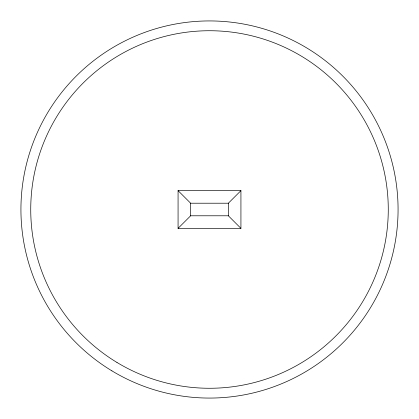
<?xml version="1.0" encoding="UTF-8"?>
<svg xmlns="http://www.w3.org/2000/svg" width="419" height="419" viewBox="0 0 419 419"><rect width="100%" height="100%" fill="white"/><g stroke="black" fill="none" stroke-linecap="round" stroke-linejoin="round"><path stroke-width="0.63" d="M178.07 228.355L190.645 215.785L228.355 215.785L240.93 228.355L240.93 190.645L178.07 190.645L178.07 228.355L240.93 228.355M178.07 190.645L190.645 203.215L228.355 203.215L240.93 190.645M228.355 203.215L228.355 215.785M190.645 203.215L190.645 215.785M111.915 370.857A188.571 188.571 0 0 0 398.029 213.334A188.571 188.571 0 0 0 118.556 44.309A188.571 188.571 0 0 0 111.915 370.857M116.985 362.466A178.772 178.772 0 0 0 388.235 213.135A178.772 178.772 0 0 0 123.286 52.894A178.772 178.772 0 0 0 116.985 362.466"/></g></svg>
